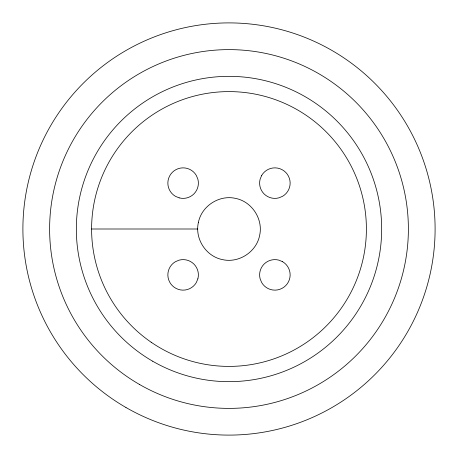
<?xml version="1.0" encoding="UTF-8"?>
<svg xmlns="http://www.w3.org/2000/svg" width="458" height="458" viewBox="0 0 458 458"><rect width="100%" height="100%" fill="white"/><g stroke="black" fill="none" stroke-linecap="round" stroke-linejoin="round"><path stroke-width="0.69" d="M91.6 229L197.793 229M198.394 222.451C194.587 238.744 206.02 256.411 222.451 259.606C238.744 263.413 256.411 251.98 259.606 235.549C263.413 219.256 251.98 201.589 235.549 198.394C219.256 194.587 201.589 206.02 198.394 222.451M197.867 278.83L196.345 282.512A15.269 15.269 0 0 1 172.328 285.672A15.269 15.269 0 0 1 175.488 261.655L179.17 260.133A15.269 15.269 0 0 1 197.867 278.83M261.655 175.488L260.133 179.17A15.269 15.269 0 0 0 278.83 197.867L282.512 196.345A15.269 15.269 0 0 0 285.672 172.328A15.269 15.269 0 0 0 261.655 175.488M179.17 197.867L175.488 196.345A15.269 15.269 0 0 1 172.328 172.328A15.269 15.269 0 0 1 196.345 175.488L197.867 179.17A15.269 15.269 0 0 1 179.17 197.867M282.512 261.655L278.83 260.133A15.269 15.269 0 0 0 260.133 278.83L261.655 282.512A15.269 15.269 0 0 0 285.672 285.672A15.269 15.269 0 0 0 282.512 261.655M152.669 361.213A152.669 152.669 0 0 0 381.669 229A152.669 152.669 0 0 0 152.669 96.787A152.669 152.669 0 0 0 152.669 361.213M151.174 342.235A137.4 137.4 0 0 0 365.976 239.78A137.4 137.4 0 0 0 169.849 104.985A137.4 137.4 0 0 0 151.174 342.235M125.95 407.488A206.1 206.1 0 0 0 435.1 229A206.1 206.1 0 0 0 125.95 50.512A206.1 206.1 0 0 0 125.95 407.488M139.306 384.348A179.381 179.381 0 0 0 408.381 229A179.381 179.381 0 0 0 139.306 73.652A179.381 179.381 0 0 0 139.306 384.348"/></g></svg>
